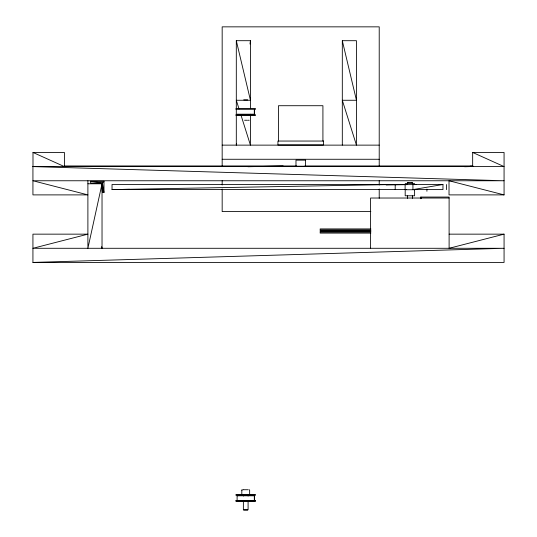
<?xml version="1.0" encoding="UTF-8"?>
<svg xmlns="http://www.w3.org/2000/svg" width="537" height="537" viewBox="0 0 537 537"><rect width="100%" height="100%" fill="white"/><g stroke="black" fill="none" stroke-linecap="round" stroke-linejoin="round"><path stroke-width="0.81" d="M241.771 490.12L243.066 489.731M241.825 490.026L241.811 494.443M236.528 143.473L236.307 145.131L236.307 40.698L250.437 40.698L250.437 108.575M249.994 44.014L250.437 40.698M87.893 183.782L102.03 183.782L87.893 248.289L87.893 180.761M101.674 185.815L102.03 184.191M412.396 184.144L412.389 182.432M102.406 183.057L103.977 181.298L90.625 181.298L90.625 183.057L102.406 183.057L103.977 192.481L102.406 192.481L102.406 183.057L90.625 181.298M407.415 184.144L407.563 182.473M407.744 182.473L408.301 182.473M411.51 182.473L412.067 182.473M32.932 262.425L504.068 248.289L32.932 248.289L87.893 234.152L32.932 234.152L32.932 262.425L504.068 262.425L504.068 234.152L449.107 248.289L449.107 197.059L420.833 197.059L420.833 198.71M409.469 182.473L410.335 182.473M410.758 182.473L411.409 182.432M412.933 189.601L442.971 184.5L442.971 189.601L412.933 189.601L412.933 184.5L442.971 184.5M464.606 166.745L472.983 166.504M247.926 166.739L283.14 165.96M129.639 189.292L112.032 189.588L112.032 184.486L406.294 184.486M386.17 184.99L406.294 184.654M414.678 184.513L416.35 184.486M470.076 166.202L472.594 166.175M342.311 40.698L356.447 40.698L356.447 145.131L342.311 100.265L356.447 100.265L342.311 40.698L342.311 145.131M243.717 99.842L247.705 99.842M235.897 108.514L255.558 108.514M235.897 109.306L255.558 109.306M237.099 114.2L254.384 114.2L254.363 109.89M243.456 114.435L248.007 114.435M235.897 114.75L255.558 114.75M235.897 115.542L255.558 115.542M244.563 120.254L246.866 120.254M247.611 120.254L249.195 120.254M222.17 145.131L379.216 145.131M32.992 152.461L64.4 152.461L64.4 166.591L32.992 152.461L32.992 166.591M472.661 166.591L472.661 152.461L504.068 152.461L504.068 194.891L449.019 194.891L449.019 180.761L504.068 194.891M222.17 159.267L379.216 159.267M64.346 165.96L296.552 165.96M304.935 165.96L472.983 165.96M32.932 166.591L504.068 180.761L32.932 180.761L87.893 194.891L32.932 194.891L32.932 166.591L504.068 166.591L472.661 152.461M405.187 183.426L414.611 183.426M405.187 184.627L414.611 184.627M406.294 189.588L112.032 189.588L395.198 184.486L395.198 189.588M449.1 198.025L370.577 198.025L370.604 248.289M370.866 211.591L222.17 211.591L222.17 189.024M370.859 228.916L320.166 228.916L320.166 229.903L370.859 229.91M370.906 230.507L320.166 230.507L320.166 231.501L370.906 231.507M370.859 232.105L320.166 232.105L320.166 233.092L370.859 233.105M449.107 234.152L504.068 234.152M243.429 489.731L248.007 489.731M248.987 489.731L249.645 490.033L249.651 494.443M235.891 494.443L255.565 494.443M235.891 495.235L255.565 495.235M243.355 495.55L248.107 495.55M237.072 495.785L254.39 495.785L254.377 500.095M235.891 500.679L255.565 500.679L235.931 500.685M235.891 501.471L255.565 501.471M243.342 509.72L248.094 509.72L248.094 501.679M243.717 510.143L247.718 510.143M408.402 182.432L409.053 182.473M420.833 197.059L421.646 198.522M239.032 108.924L236.307 100.265L250.437 100.265L236.307 40.698M240.771 114.435L250.437 145.131L250.437 114.22M101.674 246.664L102.03 248.289L102.03 183.782M446.495 184.513L446.495 189.621M426.915 189.084L426.915 191.266M412.396 195.83L412.396 198.341M407.415 195.83L407.415 198.341M405.113 184.513L405.113 189.621M379.216 166.45L379.216 26.85L222.17 26.85L222.17 166.45M379.216 180.66L379.216 185.017M379.216 189.024L379.216 198.301M322.918 141.05L322.918 105.715L278.468 105.715L278.468 141.05M254.343 109.897L254.343 114.2M254.343 495.785L254.343 500.088M248.087 494.443L248.087 496.054M243.375 494.443L243.375 496.054M243.382 501.679L243.375 509.727M237.112 495.785L237.112 500.095M222.17 180.66L222.17 185.017M103.977 181.298L103.977 192.481M102.164 186.164L102.164 191.266M323.455 141.05L277.938 141.05L277.924 144.977L323.455 144.977L323.469 141.05M305.405 160.147L295.981 160.147L295.981 166.208L305.405 166.208L305.405 160.147M414.611 189.729L405.187 189.729L405.187 195.79L414.611 195.79L414.611 189.729"/></g></svg>
